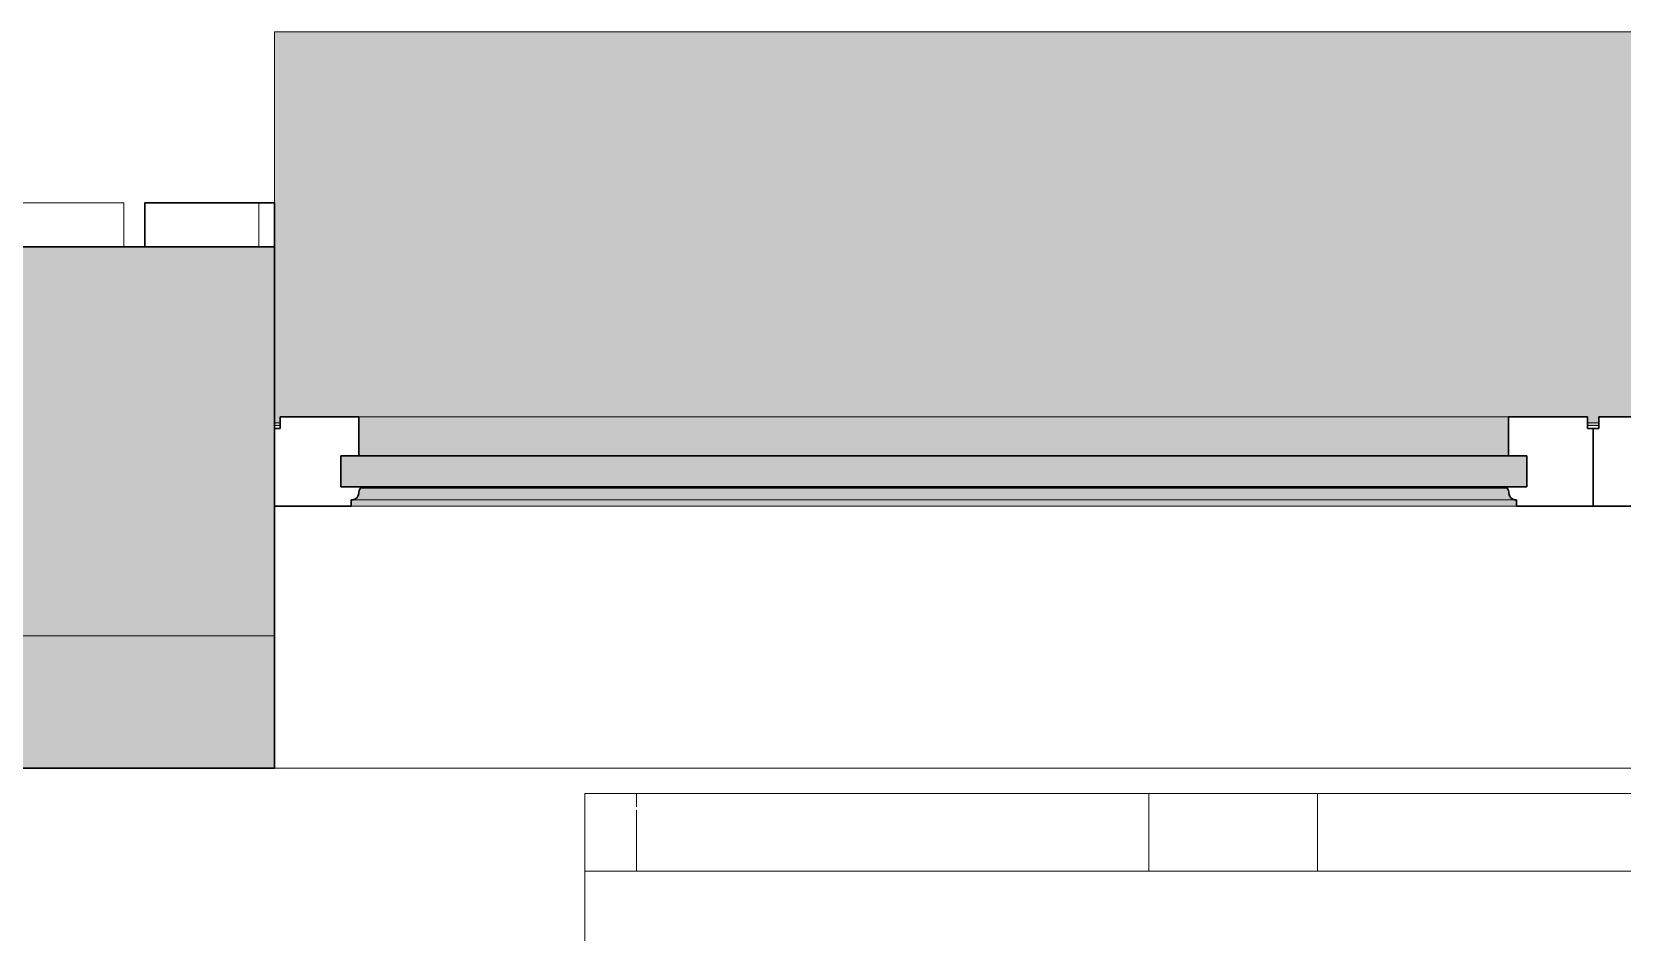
# Model space of a CAD drawing. Header units: millimetres. Extents: x 155927 to 295199, y -4084 to 97293.
# Drawn here: x 185097 to 186323, y 34119 to 34813 of the extents above; entities that cross this region are included whole.
import ezdxf

# ---------------------------------------------------------------- set-up
doc = ezdxf.new("R2010")
doc.units = ezdxf.units.MM
doc.header["$MEASUREMENT"] = 0
for name, color, linetype, lineweight in [('A-GLAZ', 7, 'CONTINUOUS', 9), ('A-GLAZ-CURT', 7, 'CONTINUOUS', 9), ('A-WALL', 7, 'CONTINUOUS', 9), ('A-WALL-PATT', 7, 'CONTINUOUS', 9), ('I-FURN', 8, 'CONTINUOUS', 9), ('I-WALL', 7, 'CONTINUOUS', 9)]:
    doc.layers.add(name, color=color, linetype=linetype, lineweight=lineweight)

msp = doc.modelspace()

# ---------------------------------------------------------------- hatches: boundary and pattern name
at = {"layer": 'A-GLAZ'}
for points in [[(187313.7, 34511.8), (187318, 34511.8), (187318, 34813.4), (185283.8, 34813.4), (185283.8, 34511.8), (185288.2, 34511.8), (185288.2, 34516.5), (186296.5, 34516.5), (186296.5, 34511.8), (186305.2, 34511.8), (186305.2, 34516.5), (187313.7, 34516.5)], [(186235.6, 34486.5), (186235.6, 34516.5), (185349, 34516.5), (185349, 34486.5), (185952.8, 34486.5)], [(186249.6, 34462.6), (186249.6, 34486.5), (185335.1, 34486.5), (185335.1, 34462.6), (185952.8, 34462.6)], [(186239.9, 34447.6), (186241.6, 34447.6), (186241.6, 34452.6), (185343, 34452.6), (185343, 34447.6), (186235.8, 34447.6)], [(186240.1, 34452.6), (186236.7, 34454.9), (186235.4, 34457.5), (185348.8, 34457.5), (185347, 34453.8), (185346.8, 34452.6), (186237.8, 34452.6)], [(186235.8, 34457.5), (186234.4, 34461.5), (185350.3, 34461.5), (185349, 34457.5), (186235.6, 34457.5)], [(186234.4, 34461.5), (186234.4, 34462.6), (185952.8, 34461.5)]]:
    msp.add_hatch(color=256, dxfattribs=at).paths.add_polyline_path(points, flags=0)
h = msp.add_hatch(color=256, dxfattribs=at)
h.paths.add_polyline_path([(187318, 34509.7), (187318, 34511.8), (187313.7, 34511.8), (187313.7, 34509.7)], flags=0)
h.paths.add_polyline_path([(186300.2, 34509.7), (186305.2, 34509.7), (186305.2, 34511.8), (186296.5, 34511.4), (186296.5, 34509.7)], flags=0)
h.paths.add_polyline_path([(185288.2, 34509.7), (185288.2, 34511.8), (185283.8, 34511.8), (185283.8, 34509.7)], flags=0)
at = {"layer": 'A-WALL-PATT'}
h = msp.add_hatch(color=256, dxfattribs=at)
h.paths.add_polyline_path([(231130.8, 34347.6), (231130.8, 34647.6), (229692.8, 34647.6), (229692.8, 34347.6), (230840.8, 34347.6)], flags=0)
h.paths.add_polyline_path([(220908.8, 34347.6), (220908.8, 34647.6), (202317.8, 34647.6), (202317.8, 34347.6), (220172.3, 34347.6)], flags=0)
h.paths.add_polyline_path([(200283.7, 34347.6), (200283.7, 34647.6), (197292.8, 34647.6), (197292.8, 34347.6), (199760.7, 34347.6)], flags=0)
h.paths.add_polyline_path([(194558.8, 34347.6), (194558.8, 34647.6), (192442.8, 34647.6), (192442.8, 34437.6), (192417.8, 34437.6), (192417.8, 34347.6), (193757.3, 34347.6)], flags=0)
h.paths.add_polyline_path([(190808.8, 34347.6), (190808.8, 34437.6), (190783.8, 34437.6), (190783.8, 34647.6), (187318, 34647.6), (187318, 34347.6), (190783.8, 34347.6)], flags=0)
h.paths.add_polyline_path([(185283.8, 34347.6), (185283.8, 34647.6), (166692.8, 34647.6), (166692.8, 34347.6), (184151.8, 34347.6)], flags=0)
h.paths.add_polyline_path([(157908.8, 34347.6), (157908.8, 34647.6), (156760.8, 34647.6), (156760.8, 34347.6), (157736.8, 34347.6)], flags=0)
h = msp.add_hatch(color=256, dxfattribs=at)
h.paths.add_polyline_path([(189647, 34245.6), (189647, 34347.6), (187318, 34347.6), (187318, 34245.6), (188954.6, 34245.6)], flags=0)
h.paths.add_polyline_path([(185283.8, 34245.6), (185283.8, 34347.6), (183310.8, 34347.6), (183310.8, 34245.6), (184151.8, 34245.6)], flags=0)

# ---------------------------------------------------------------- linework, layer by layer
at = {"layer": 'A-GLAZ'}
for p, q in [((185283.8, 34681.6), (185283.8, 34813.4)), ((187318, 34813.4), (185283.8, 34813.4)), ((186235.6, 34516.5), (185349, 34516.5)), ((185288.2, 34511.8), (185283.8, 34511.8)), ((185288.2, 34509.7), (185283.8, 34509.7)), ((186305.2, 34511.8), (186296.5, 34511.8)), ((186305.2, 34509.7), (186296.5, 34509.7)), ((185344.6, 34452.6), (185343, 34452.6)), ((186240.1, 34452.6), (185344.6, 34452.6)), ((186234.4, 34461.5), (185350.3, 34461.5)), ((186241.6, 34452.6), (186240.1, 34452.6)), ((185343, 34447.6), (186241.6, 34447.6))]:
    msp.add_line(p, q, dxfattribs=at)
at = {"layer": 'A-GLAZ', "lineweight": 30}
for p, q in [((185283.8, 34681.6), (185183.8, 34681.6)), ((185183.8, 34681.6), (185183.8, 34647.6)), ((185283.8, 34647.6), (185283.8, 34681.6)), ((185349, 34516.5), (185288.2, 34516.5)), ((185288.2, 34516.5), (185288.2, 34507.5)), ((185349, 34486.5), (185349, 34516.5)), ((186296.5, 34516.5), (186235.6, 34516.5)), ((186235.6, 34516.5), (186235.6, 34486.5)), ((186296.5, 34507.5), (186296.5, 34516.5)), ((186366, 34516.5), (186305.2, 34516.5)), ((186305.2, 34516.5), (186305.2, 34507.5)), ((185288.2, 34507.5), (185283.8, 34507.5)), ((186300.8, 34507.5), (186296.5, 34507.5)), ((186305.2, 34507.5), (186300.8, 34507.5)), ((186300.8, 34507.5), (186300.8, 34447.6)), ((186300.8, 34447.6), (186300.8, 34507.5)), ((186249.6, 34486.5), (185335.1, 34486.5)), ((185335.1, 34486.5), (185335.1, 34462.6)), ((185335.1, 34462.6), (185335.1, 34486.5)), ((185335.1, 34486.5), (185349, 34486.5)), ((186235.6, 34486.5), (186249.6, 34486.5)), ((186249.6, 34462.6), (186249.6, 34486.5)), ((186249.6, 34486.5), (186249.6, 34462.6)), ((185335.1, 34462.6), (186249.6, 34462.6)), ((185350.3, 34462.6), (185335.1, 34462.6)), ((185343, 34447.6), (185343, 34452.6)), ((185343, 34452.6), (185344.6, 34452.6)), ((185350.3, 34461.5), (185350.3, 34462.6)), ((186249.6, 34462.6), (186234.4, 34462.6)), ((186234.4, 34462.6), (186234.4, 34461.5)), ((186240.1, 34452.6), (186241.6, 34452.6)), ((186241.6, 34452.6), (186241.6, 34447.6)), ((185283.8, 34447.6), (185343, 34447.6)), ((186241.6, 34447.6), (186300.8, 34447.6)), ((186300.8, 34447.6), (186360, 34447.6))]:
    msp.add_line(p, q, dxfattribs=at)
at = {"layer": 'A-GLAZ', "linetype": 'Continuous'}
msp.add_line((185271.8, 34647.6), (185271.8, 34681.6), dxfattribs=at)
at = {"layer": 'A-GLAZ', "lineweight": 30}
for centre, radius, start, end in [((185343.5, 34457.8), 5.36, 281.9524, 356.5739), ((185356.2, 34457.1), 7.4, 143.4261, 176.5739), ((186228.5, 34457.1), 7.4, 3.4261, 36.5739), ((186241.2, 34457.8), 5.36, 183.4261, 258.0476)]:
    msp.add_arc(centre, radius, start, end, dxfattribs=at)
at = {"layer": 'A-GLAZ'}
for points, knots in [([(185344.6, 34452.6), (185345, 34452.7), (185345.7, 34452.9), (185346.5, 34453.4), (185346.9, 34453.7), (185347, 34453.8)], [0, 0, 0, 0, 0.2, 0.3, 0.4, 0.4, 0.4, 0.4]), ([(185348, 34454.9), (185348.1, 34455.1), (185348.3, 34455.5), (185348.7, 34456.4), (185348.8, 34457.1), (185348.8, 34457.5)], [0.6, 0.6, 0.6, 0.6, 0.7, 0.8, 1, 1, 1, 1]), ([(186237.6, 34453.8), (186237.8, 34453.7), (186238.2, 34453.4), (186239, 34452.9), (186239.6, 34452.7), (186240.1, 34452.6)], [-0.4, -0.4, -0.4, -0.4, -0.3, -0.2, 0, 0, 0, 0])]:
    msp.add_open_spline(points, degree=3, knots=knots, dxfattribs=at)
for points in [[(185349.5, 34460.3), (185349.7, 34460.7), (185350, 34461.1), (185350.3, 34461.5)], [(186234.4, 34461.5), (186234.7, 34461.1), (186234.9, 34460.7), (186235.1, 34460.3)], [(186235.8, 34457.5), (186235.9, 34457.1), (186236, 34456.6), (186236.1, 34456.2)]]:
    msp.add_open_spline(points, degree=3, dxfattribs=at)
at = {"layer": 'A-GLAZ-CURT', "lineweight": 20}
for p, q in [((185167.8, 34681.6), (182558.8, 34681.6)), ((185167.8, 34647.6), (185167.8, 34681.6)), ((182558.8, 34647.6), (185167.8, 34647.6))]:
    msp.add_line(p, q, dxfattribs=at)
at = {"layer": 'A-WALL', "lineweight": 30}
for p, q in [((185283.8, 34647.6), (166692.8, 34647.6)), ((185283.8, 34347.6), (185283.8, 34647.6))]:
    msp.add_line(p, q, dxfattribs=at)
at = {"layer": 'A-WALL'}
msp.add_line((183310.8, 34347.6), (185283.8, 34347.6), dxfattribs=at)
at = {"layer": 'I-FURN'}
for p, q in [((186323.2, 34226.1), (185523.2, 34226.1)), ((185523.2, 34226.1), (185523.2, 32826.1)), ((185523.2, 32826.1), (185523.2, 34226.1)), ((185523.2, 34226.1), (186323.2, 34226.1)), ((185523.2, 34226.1), (185958.2, 34226.1)), ((185563.2, 34226.1), (185523.2, 34226.1)), ((185523.2, 34226.1), (185523.2, 34166.1)), ((185523.2, 34166.1), (185523.2, 34226.1)), ((187083.2, 34226.1), (185563.2, 34226.1)), ((185563.2, 34215.6), (185563.2, 34226.1)), ((185563.2, 34215.6), (185563.2, 34226.1)), ((185958.2, 34226.1), (186088.2, 34226.1)), ((185958.2, 34166.1), (185958.2, 34226.1)), ((185958.2, 34166.1), (185958.2, 34226.1)), ((186088.2, 34226.1), (186558.2, 34226.1)), ((186088.2, 34166.1), (186088.2, 34226.1)), ((186088.2, 34166.1), (186088.2, 34226.1)), ((185563.2, 34166.1), (185563.2, 34213.2)), ((185563.2, 34166.1), (185563.2, 34213.2)), ((185523.2, 34166.1), (185562.7, 34166.1)), ((185958.2, 34166.1), (185523.2, 34166.1)), ((185563.2, 34166.1), (187083.2, 34166.1)), ((186088.2, 34166.1), (185958.2, 34166.1)), ((186558.2, 34166.1), (186088.2, 34166.1))]:
    msp.add_line(p, q, dxfattribs=at)
at = {"layer": 'I-WALL'}
for p, q in [((185283.8, 34347.6), (183310.8, 34347.6)), ((187318, 34245.6), (185283.8, 34245.6))]:
    msp.add_line(p, q, dxfattribs=at)
at = {"layer": 'I-WALL', "lineweight": 30}
for p, q in [((185283.8, 34245.6), (185283.8, 34347.6)), ((183310.8, 34245.6), (185283.8, 34245.6))]:
    msp.add_line(p, q, dxfattribs=at)

doc.saveas('drawing.dxf')
